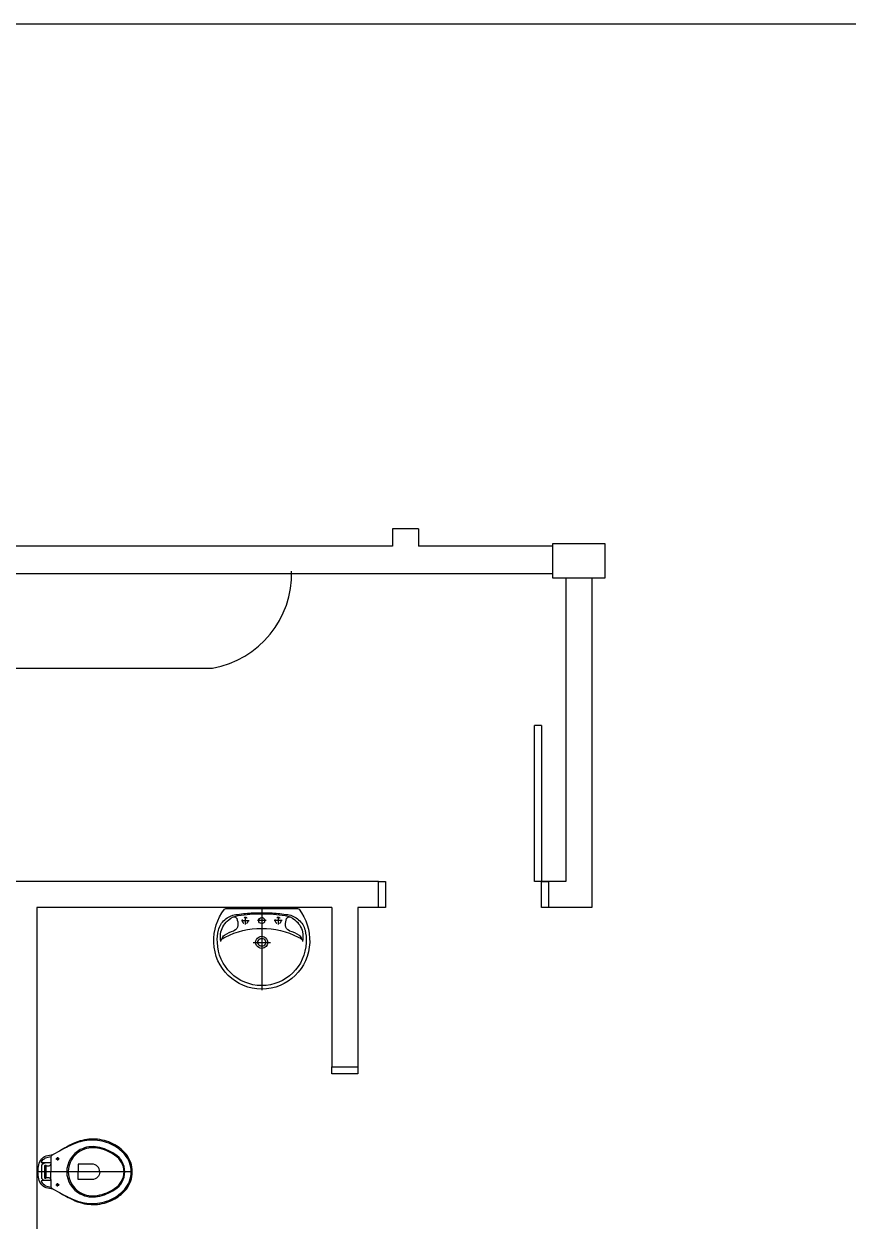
# Model space of a CAD drawing. Header units: millimetres. Extents: x 20431 to 27288, y 6147 to 13165.
# Drawn here: x 21561 to 22036, y 8776 to 9467 of the extents above; entities that cross this region are included whole.
import ezdxf

# ---------------------------------------------------------------- set-up
doc = ezdxf.new("R2010")
doc.units = ezdxf.units.MM
doc.header["$MEASUREMENT"] = 0
doc.linetypes.add('HIDDEN', pattern=[3.5, 2, -1.5])
for name, color, linetype in [('Arqui-Aberturas', 63, 'Continuous'), ('Arqui-DivisóriaGesso', 211, 'Continuous'), ('Arqui-Louças', 30, 'Continuous'), ('Arqui-Paredes', 3, 'Continuous'), ('Arqui-Pilares', 4, 'Continuous')]:
    doc.layers.add(name, color=color, linetype=linetype)

msp = doc.modelspace()

# ---------------------------------------------------------------- linework, layer by layer
at = {"layer": 'Arqui-Aberturas'}
for p, q in [((21859.3, 9062.1), (21855.3, 9062.1)), ((21855.3, 8972.1), (21855.3, 9062.1)), ((21859.3, 9062.1), (21859.3, 8972.1)), ((21859.3, 8972.1), (21855.3, 8972.1)), ((21738.3, 8861.1), (21738.3, 8865.1)), ((21738.3, 8865.1), (21753.3, 8865.1)), ((21753.3, 8861.1), (21738.3, 8861.1)), ((21753.3, 8865.1), (21753.3, 8861.1))]:
    msp.add_line(p, q, dxfattribs=at)
for points in [[(21769.3, 8957.1), (21765.3, 8957.1), (21765.3, 8972.1), (21769.3, 8972.1)], [(21863.3, 8957.1), (21859.3, 8957.1), (21859.3, 8972.1), (21863.3, 8972.1)]]:
    msp.add_lwpolyline(points, close=True, dxfattribs=at)
at = {"layer": 'Arqui-DivisóriaGesso'}
msp.add_lwpolyline([(20778.73, 9466.77), (23641, 9466.77), (23641, 6147.47), (20778.73, 6147.47)], close=True, dxfattribs=at)
at = {"layer": 'Arqui-Louças'}
for p, q in [((20988.3, 9095.14), (21669.59, 9095.14)), ((21677.21, 8956.4), (21697.92, 8956.4)), ((21688.42, 8951.7), (21688.42, 8947.2)), ((21697.92, 8957.1), (21697.92, 8909.4)), ((21697.92, 8956.4), (21718.64, 8956.4)), ((21707.42, 8951.7), (21707.42, 8947.2)), ((21686.22, 8949.5), (21690.72, 8949.5)), ((21697.92, 8949.5), (21695.42, 8949.5)), ((21700.42, 8949.5), (21697.92, 8949.5)), ((21709.62, 8949.5), (21705.12, 8949.5)), ((21692.92, 8936.9), (21697.92, 8936.9)), ((21697.92, 8936.9), (21702.92, 8936.9)), ((21580.2, 8813.03), (21580.2, 8811.03)), ((21579.1, 8812.03), (21581.1, 8812.03)), ((21623.3, 8804.53), (21568.3, 8804.53)), ((21579.1, 8797.03), (21581.1, 8797.03)), ((21580.2, 8796.03), (21580.2, 8798.03))]:
    msp.add_line(p, q, dxfattribs=at)
for points in [[(21576.3, 8800.03), (21576.3, 8796.48, 0.269143), (21577.31, 8794.74), (21577.58, 8794.58, -0.044891), (21577.63, 8794.56), (21581.3, 8792.53, 0.036783), (21583.3, 8791.33, 0.0196), (21587.3, 8789.23, 0.056836), (21593.3, 8786.73, 0.089116), (21603.3, 8785.73, 0.095425), (21613.3, 8788.98, 0.091656), (21619.85, 8794.53, 0.16072), (21623.3, 8804.53, 0.16072), (21619.85, 8814.53, 0.091656), (21613.3, 8820.08, 0.095425), (21603.3, 8823.33, 0.089116), (21593.3, 8822.33, 0.056836), (21587.3, 8819.83, 0.0196), (21583.3, 8817.73, 0.036783), (21581.3, 8816.53), (21577.63, 8814.49, -0.044891), (21577.58, 8814.47), (21577.31, 8814.31, 0.269143), (21576.3, 8812.58), (21576.3, 8809.03)], [(21581.3, 8792.53), (21583.3, 8791.43, 0.0204), (21587.3, 8789.53, 0.050595), (21593.3, 8787.18, 0.089432), (21603.3, 8786.38, 0.098712), (21613.3, 8789.78, 0.072481), (21619, 8794.53, 0.182574), (21622.6, 8804.53, 0.182574), (21619, 8814.53, 0.072481), (21613.3, 8819.28, 0.098712), (21603.3, 8822.68, 0.089432), (21593.3, 8821.88, 0.050595), (21587.3, 8819.53, 0.0204), (21583.3, 8817.63), (21581.3, 8816.53)], [(21577.58, 8794.58, 0.047116), (21577.53, 8794.6), (21574.61, 8795.04, -0.305161), (21569.3, 8800.53, -0.049506), (21568.9, 8804.53, -0.049506), (21569.3, 8808.53, -0.305161), (21574.61, 8814.01), (21577.53, 8814.46, 0.047116), (21577.58, 8814.47)], [(21576.3, 8809.63), (21573.05, 8809.63), (21571.21, 8809.63, -0.5854), (21570.86, 8810.24, -0.134872), (21573.3, 8812.53, -0.082359), (21576.43, 8813.3)], [(21573.05, 8799.43, -0.414214), (21571.05, 8801.43), (21571.05, 8804.53), (21571.05, 8807.63, -0.414214), (21573.05, 8809.63)], [(21576.3, 8800.03, 0.414214), (21575.3, 8801.03), (21574, 8801.03, 0.226163), (21573.46, 8800.77, -0.733322), (21572.8, 8801.03), (21572.8, 8804.53), (21572.8, 8808.03, -0.733322), (21573.46, 8808.29, 0.226163), (21574, 8808.03), (21575.3, 8808.03, 0.414214), (21576.3, 8809.03)], [(21604.5, 8804.53, 0.394755), (21600.1, 8809.03), (21592.1, 8809.03), (21592.1, 8804.53)], [(21576.3, 8799.43), (21573.05, 8799.43), (21571.21, 8799.43, 0.5854), (21570.86, 8798.82, 0.134872), (21573.3, 8796.53, 0.082359), (21576.43, 8795.76)], [(21604.5, 8804.53, -0.394755), (21600.1, 8800.03), (21592.1, 8800.03), (21592.1, 8804.53)]]:
    msp.add_lwpolyline(points, format="xyb", dxfattribs=at)
for points in [[(21593.3, 8817.33, 0.278895), (21585.45, 8804.53, 0.278895), (21593.3, 8791.73, 0.167831), (21603.3, 8790.28, 0.098952), (21613.3, 8794.33, 0.247323), (21619, 8804.53, 0.247323), (21613.3, 8814.73, 0.098952), (21603.3, 8818.78, 0.167831)], [(21593.3, 8816.43, 0.264523), (21586.3, 8804.53, 0.264523), (21593.3, 8792.63, 0.185303), (21603.3, 8790.88, 0.106842), (21613.3, 8795.03, 0.250606), (21618.5, 8804.53, 0.250606), (21613.3, 8814.03, 0.106842), (21603.3, 8818.18, 0.185303)]]:
    msp.add_lwpolyline(points, format="xyb", close=True, dxfattribs=at)
for points in [[(21573.65, 8801.03), (21573.65, 8804.53), (21573.65, 8808.03)], [(21576.3, 8809.03), (21576.3, 8804.53)], [(21576.3, 8800.03), (21576.3, 8804.52)]]:
    msp.add_lwpolyline(points, dxfattribs=at)
for centre in [(21580.2, 8812.03), (21580.2, 8797.03)]:
    msp.add_circle(centre, 0.65, dxfattribs=at)
msp.add_arc((21659.74, 9149.69), 55.44, 280.23662, 1.47115, dxfattribs=at)
at = {"layer": 'Arqui-Louças', "extrusion": (0, 0, -1)}
for centre, major_axis, start_param, end_param in [((21699.72, 8937.97), (-20.84, 20.84), 5.459309, 6.156503), ((21677.21, 8955.4), (-0.707, 0.707), 6.156503, 7.068583), ((21684.65, 8941.15), (-8.4, 8.4), 0.042778, 0.63918), ((21686.2, 8941.41), (-7.9, 7.9), 0.076606, 0.625918), ((21682.04, 8949.91), (-1.22, 1.22), 0.480803, 1.706031), ((21699.32, 8846.31), (-76.26, 76.26), 0.632744, 0.716738), ((21682.62, 8950.35), (0.707, 0.707), 0.135235, 0.460141), ((21697.58, 8861.88), (64.71, 64.71), -0.929656, -0.781649), ((21699.43, 8773.87), (-127.41, 127.41), 0.743747, 0.777059), ((21697.92, 8949.5), (-1.24, 1.24), 3.926991, 7.068583), ((21696.42, 8773.87), (127.41, 127.41), -0.777059, -0.743747), ((21698.27, 8861.88), (-64.71, 64.71), 0.781649, 0.929656), ((21697.92, 8949.5), (-1.24, 1.24), 0.785398, 3.926991), ((21696.53, 8846.31), (76.26, 76.26), -0.716738, -0.632744), ((21709.65, 8941.41), (7.9, 7.9), -0.625918, -0.076606), ((21713.23, 8950.35), (-0.707, 0.707), 5.823044, 6.14795), ((21713.81, 8949.91), (1.22, 1.22), 4.577154, 5.802382), ((21711.19, 8941.15), (8.4, 8.4), -0.63918, -0.042778), ((21718.64, 8955.4), (0.707, 0.707), -0.785398, 0.126682), ((21696.13, 8937.97), (20.84, 20.84), 0.126682, 0.823876), ((21684.01, 8941.2), (-8.06, 8.06), 5.73614, 6.364603), ((21685.74, 8940.57), (-8.17, 8.17), 5.700597, 6.437652), ((21697.25, 8901.12), (-30.96, 30.96), 0.302553, 0.800757), ((21680.92, 8946.8), (-2.34, 2.34), 2.38729, 3.617336), ((21671.69, 8946.67), (-8.86, 8.86), 2.030937, 2.353757), ((21698.6, 8901.12), (30.96, 30.96), -0.800757, -0.302553), ((21724.16, 8946.67), (8.86, 8.86), 3.929428, 4.252248), ((21714.93, 8946.8), (2.34, 2.34), 2.665849, 3.895895), ((21710.11, 8940.57), (8.17, 8.17), -0.154466, 0.582588), ((21711.84, 8941.2), (-8.06, 8.06), 1.489378, 2.117842), ((21695.96, 8938.4), (16.74, 16.74), 3.863606, 4.161386), ((21687.49, 8940.07), (9.45, 9.45), 3.732789, 4.139711), ((21675.65, 8937.72), (0.915, 0.915), 3.750147, 4.904316), ((21681.97, 8928.35), (8.91, 8.91), -1.378922, -1.359856), ((21677.76, 8938.87), (1.86, 1.86), 3.934876, 4.966944), ((21681.97, 8928.35), (8.91, 8.91), -1.359856, -1.197561), ((21691.05, 8916.27), (20.4, 20.4), -1.316903, -1.107149), ((21697.92, 8936.9), (2.47, 2.47), 2.356194, 5.497787), ((21697.92, 8936.9), (1.59, 1.59), 2.356194, 5.497787), ((21697.92, 8936.9), (2.47, 2.47), -0.785398, 2.356194), ((21697.92, 8936.9), (-1.59, 1.59), 0.785398, 3.926991), ((21704.8, 8916.27), (-20.4, 20.4), 1.107149, 1.316903), ((21713.88, 8928.35), (-8.91, 8.91), 1.197561, 1.359856), ((21718.09, 8938.87), (-1.86, 1.86), 1.316241, 2.348309), ((21713.88, 8928.35), (-8.91, 8.91), 1.359856, 1.378922), ((21720.2, 8937.72), (-0.915, 0.915), 1.378869, 2.533038), ((21708.36, 8940.07), (-9.45, 9.45), 2.143475, 2.550396), ((21699.89, 8938.4), (-16.74, 16.74), 2.121799, 2.419579), ((21698.01, 8937.64), (0.14, 27.74), 3.139816, 4.678416), ((21698.01, 8937.64), (0.02, 25.69), 3.143972, 4.682572), ((21697.84, 8937.64), (-0.02, 25.69), 1.600587, 3.139187), ((21697.83, 8937.65), (-0.05, 27.76), 1.60192, 3.140178)]:
    msp.add_ellipse(centre, major_axis=major_axis, ratio=1, start_param=start_param, end_param=end_param, dxfattribs=at)
at = {"layer": 'Arqui-Louças', "linetype": 'HIDDEN', "extrusion": (0, 0, -1)}
for centre, major_axis, start_param, end_param in [((21688.42, 8949.5), (1.24, 1.24), 3.926991, 10.210176), ((21707.42, 8949.5), (-1.24, 1.24), 5.497787, 11.780972)]:
    msp.add_ellipse(centre, major_axis=major_axis, ratio=1, start_param=start_param, end_param=end_param, dxfattribs=at)
at = {"layer": 'Arqui-Paredes'}
for p, q in [((21788.3, 9175.55), (21773.3, 9175.55)), ((21773.3, 9175.55), (21773.3, 9165.55)), ((21788.3, 9175.55), (21788.3, 9165.55)), ((21773.3, 9165.55), (20995.8, 9165.55)), ((21865.8, 9165.55), (21788.3, 9165.55)), ((21865.8, 9149.6), (20995.8, 9149.6)), ((21873.3, 9147.1), (21873.3, 8972.1)), ((21888.3, 9147.1), (21888.3, 8957.1)), ((21765.3, 8972.1), (21553.3, 8972.1)), ((21873.3, 8972.1), (21859.3, 8972.1)), ((21568.3, 8957.1), (21568.3, 8757.1)), ((21738.3, 8957.1), (21568.3, 8957.1)), ((21738.3, 8957.1), (21738.3, 8865.1)), ((21765.3, 8957.1), (21753.3, 8957.1)), ((21753.3, 8957.1), (21753.3, 8865.1)), ((21888.3, 8957.1), (21859.3, 8957.1))]:
    msp.add_line(p, q, dxfattribs=at)
at = {"layer": 'Arqui-Pilares'}
msp.add_lwpolyline([(21895.8, 9167.1), (21895.8, 9147.1), (21865.8, 9147.1), (21865.8, 9167.1)], close=True, dxfattribs=at)

doc.saveas('drawing.dxf')
